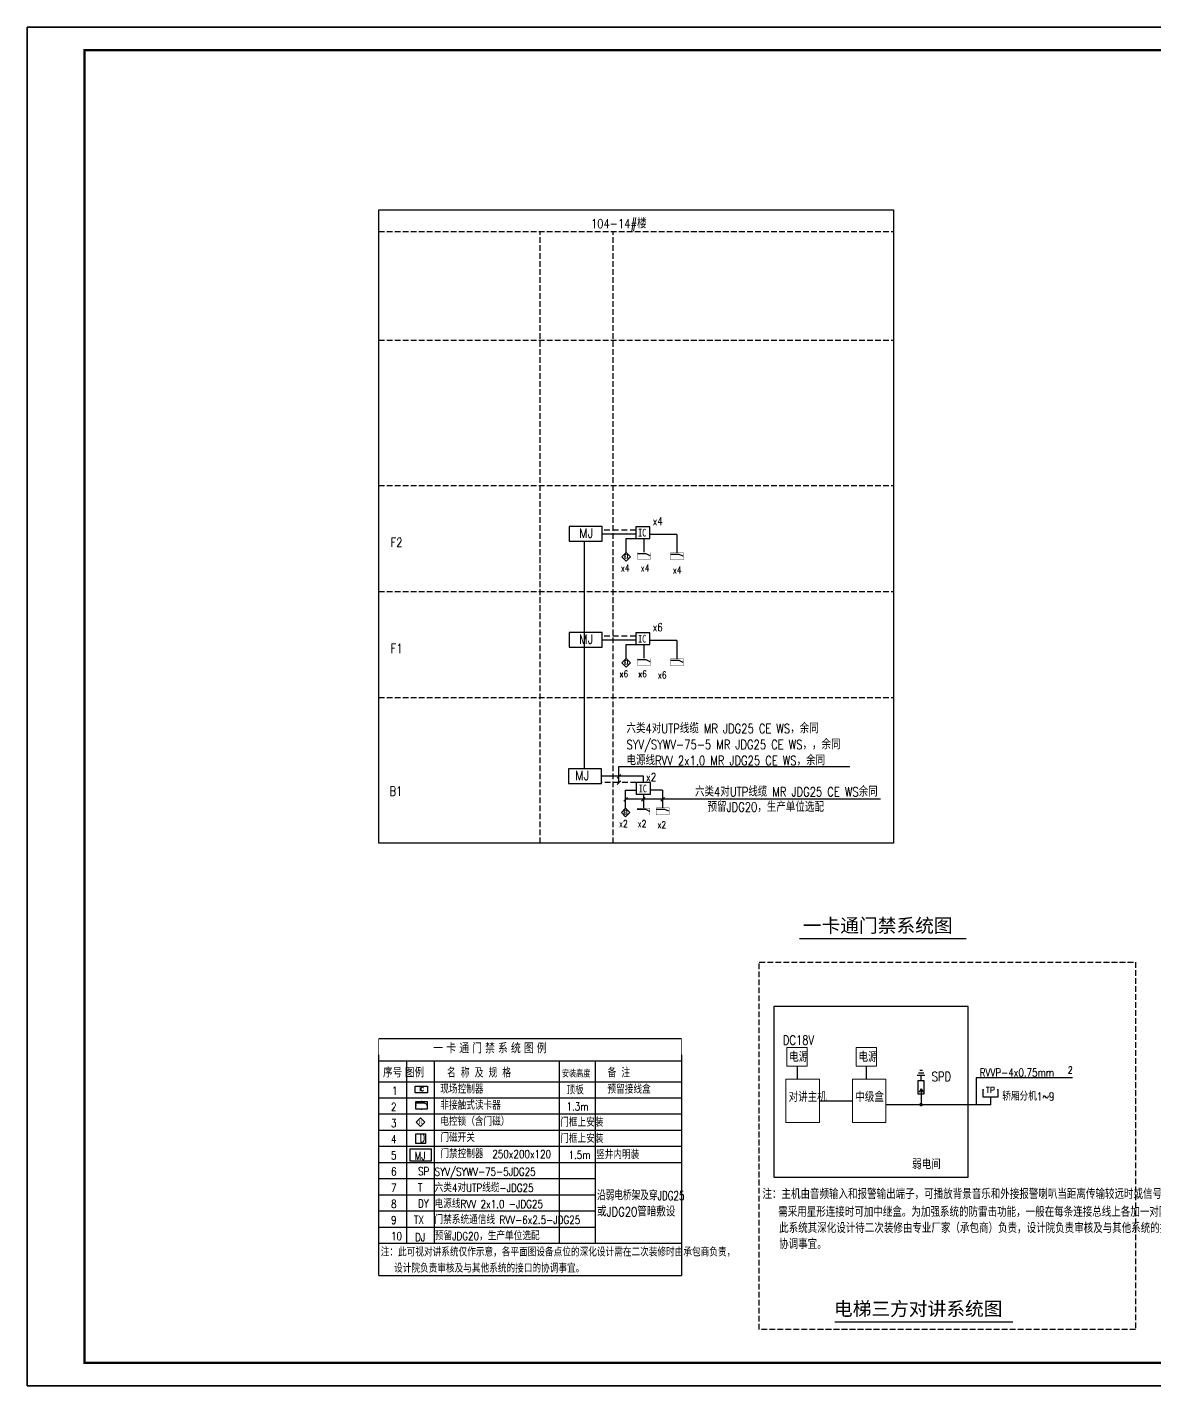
# Model space of a CAD drawing. Extents: x -54686 to 596156, y -555137 to 71395.
# Drawn here: x 512056 to 561350, y -261651 to -202251 of the extents above; entities that cross this region are included whole.
import ezdxf
from ezdxf.enums import TextEntityAlignment as Align

# ---------------------------------------------------------------- set-up
doc = ezdxf.new("R2010")
doc.units = 0
doc.header["$LTSCALE"] = 1000
for name, pattern in [('ah-pole_200$0$CENTER2', [28.575, 19.05, -3.175, 3.175, -3.175]), ('CONTINOUS', [0]), ('DASH', [0.35, 0.25, -0.1]), ('HIDDEN', [0.375, 0.25, -0.125])]:
    doc.linetypes.add(name, pattern=pattern)
doc.layers.get('0').update_dxf_attribs({"linetype": 'CONTINUOUS'})
for name, color, linetype in [('0-弱电', 7, 'CONTINUOUS'), ('ah-pole_200$0$A-FLOR-8', 252, 'ah-pole_200$0$CENTER2'), ('DATA', 252, 'CONTINUOUS'), ('DIAN1', 252, 'CONTINUOUS'), ('DIM-系统', 3, 'CONTINUOUS'), ('DQ', 7, 'CONTINOUS'), ('E-ANNO-TABT', 252, 'CONTINUOUS'), ('E-EQUIP-通讯', 3, 'CONTINUOUS'), ('E-TEL_TEXT', 252, 'CONTINUOUS'), ('ELV-CCTV', 252, 'CONTINUOUS'), ('EQUIP', 3, 'CONTINUOUS'), ('EQUIP-消防', 3, 'CONTINUOUS'), ('EQUIP-通讯', 3, 'CONTINUOUS'), ('EV-LINE', 252, 'CONTINUOUS'), ('LIU', 252, 'CONTINUOUS'), ('SCH', 252, 'CONTINUOUS'), ('SYSTEM', 252, 'CONTINUOUS'), ('TEL_TEXT', 3, 'CONTINUOUS'), ('TEL_TITLE', 6, 'CONTINUOUS'), ('TQ', 252, 'CONTINUOUS'), ('TXT', 252, 'CONTINUOUS'), ('TXT-C', 252, 'CONTINUOUS'), ('WALL', 9, 'CONTINUOUS'), ('WIRE-消防', 4, 'TG_FS'), ('东仁思床', 3, 'CONTINUOUS')]:
    doc.layers.add(name, color=color, linetype=linetype)
doc.styles.add('-宋体', font='', dxfattribs={"width": 0.8})
doc.styles.add('_HZTXT', font='ROS', dxfattribs={"width": 0.8, "bigfont": 'JD'})
doc.styles.add('_TCH_LABEL', font='COMPLEX', dxfattribs={"bigfont": 'GBCBIG'})
doc.styles.add('_TEL_DIM', font='SIMPLEX', dxfattribs={"width": 0.8, "height": 3.5, "bigfont": 'HZTXT'})
doc.styles.add('MM', font='complex.shx', dxfattribs={"width": 0.8, "bigfont": 'hztxt.shx'})
doc.styles.add('PB', font='complex.shx', dxfattribs={"width": 0.64, "bigfont": 'hztxt.shx'})
doc.styles.add('Style-simsun', font='')
doc.styles.add('TG_LINETYPE', font='SIMPLEX', dxfattribs={"width": 0.8, "height": 3, "bigfont": 'HZTXT'})
doc.styles.add('TQ', font='simhei.ttf')
doc.styles.get('-宋体').set_extended_font_data('NSimSun')
doc.styles.get('Style-simsun').set_extended_font_data('SimSun')
doc.linetypes.add('TG_FS', pattern='A,2,-0.6,["FS",TG_LINETYPE,S=0.1,R=0,X=-0.5,Y=-0.15],0', length=2.6)

# ---------------------------------------------------------------- blocks, each defined once
blk = doc.blocks.new('$equip_U$00000251(郝)')
for p, q in [((-0.5, 0.499), (-0.5, 0.999)), ((0.5, 0.999), (0.5, 0.499)), ((0.5, 0.499), (-0.5, 0.499)), ((0, 0.5), (0, 0))]:
    blk.add_line(p, q)
for p in [(-0.5, 0.999), (0.5, 0.999), (0, 0)]:
    blk.add_point(p)
at = {"color": 7, "style": '_TCH_LABEL'}
blk.add_attdef('$TEXT$', text='', height=0.4, dxfattribs=at).set_placement((0, 0.999), align=Align.MIDDLE_CENTER)
at = {"color": 7, "style": '_TCH_LABEL', "flags": 1}
blk.add_attdef('A', text='', height=0.000025, dxfattribs=at).set_placement((0, 0), align=Align.MIDDLE_CENTER)
blk = doc.blocks.new('_LINKPT1')
blk.add_line((0, 0), (0, 0))
blk = doc.blocks.new('_Y29ERS')
at = {"ltscale": 0.2}
blk.add_lwpolyline([(-0.5, 0.5), (0.49, 0.5), (0.49, -0.49), (-0.5, -0.49)], close=True, dxfattribs=at)
at = {"xscale": 0.002, "yscale": 0.002, "zscale": 0.002}
for p in [(-0.5, 0), (0, 0.5), (0.5, 0), (0, -0.5)]:
    blk.add_blockref('_LINKPT1', p, dxfattribs=at)
at = {"layer": 'TXT', "color": 0, "style": '_TEL_DIM', "width": 0.7}
blk.add_text('D', height=0.833, dxfattribs=at).set_placement((-0.09, -0.34))
blk = doc.blocks.new('A$C13450D21')
at = {"layer": '东仁思床'}
blk.add_lwpolyline([(18, 0), (36.1, 18), (18, 36.1), (0, 18)], close=True, dxfattribs=at)
at = {"color": 3, "style": '_TEL_DIM', "width": 0.7}
blk.add_text('EL', height=16, dxfattribs=at).set_placement((10.2, 11.9))
blk = doc.blocks.new('A$C42950626')
at = {"color": 0}
for p, q in [((27.2, 20.8), (0.8, 20.8)), ((39.5, 13.8), (27.2, 20.8))]:
    blk.add_line(p, q, dxfattribs=at)
at = {"color": 0, "const_width": 0.791}
blk.add_lwpolyline([(0.4, 26.6), (40, 26.6), (40, 0.4), (0.4, 0.4)], close=True, dxfattribs=at)
blk = doc.blocks.new('IC')
at = {"layer": 'EQUIP-通讯', "color": 3, "linetype": 'Continuous'}
for p, q in [((-3.7, 0), (-3.7, -5.06)), ((2.53, 0), (-3.7, 0)), ((-3.7, -5.06), (2.53, -5.06)), ((2.53, -5.06), (2.53, 0))]:
    blk.add_line(p, q, dxfattribs=at)
at = {"layer": 'EQUIP-通讯', "color": 3, "linetype": 'Continuous', "style": '-宋体', "width": 0.7}
blk.add_text('IC', height=3.371, dxfattribs=at).set_placement((-0.86, -2.53), align=Align.MIDDLE)
blk = doc.blocks.new('$equip$00001876')
at = {"color": 0, "linetype": 'Continuous'}
blk.add_lwpolyline([(-0.625, 0.415), (0.625, 0.415), (0.625, -0.415), (-0.625, -0.415)], close=True, dxfattribs=at)
blk.add_lwpolyline([(0.625, 0.075), (0.325, 0.215), (-0.625, 0.215)], dxfattribs=at)
for p in [(-0.625, 0), (0, 0.415), (0.625, 0), (0, -0.415)]:
    blk.add_point(p)
at = {"layer": 'TEL_TEXT', "style": '_TEL_DIM', "flags": 1}
blk.add_attdef('A', text='', height=0.00002, dxfattribs=at).set_placement((0, 0), align=Align.MIDDLE_CENTER)
blk = doc.blocks.new('电锁1')
at = {"layer": 'EQUIP-通讯', "lineweight": -3}
blk.add_lwpolyline([(509144130, 306530413), (509143883, 306530660), (509143637, 306530413), (509143883, 306530167)], close=True, dxfattribs=at)
at = {"layer": 'EQUIP-通讯', "linetype": 'Continuous', "lineweight": 0, "style": 'Style-simsun', "width": 0.799999}
blk.add_text('EL', height=180.4, dxfattribs=at).set_placement((509143896, 306530422), align=Align.MIDDLE_CENTER)
blk = doc.blocks.new('A$C597B7ED5')
at = {"layer": 'EQUIP-消防'}
for p, q in [((0, 0), (0, 632)), ((0, 632), (1178, 632)), ((1178, 632), (1178, 0)), ((1178, 0), (0, 0))]:
    blk.add_line(p, q, dxfattribs=at)
at = {"layer": 'TXT', "color": 0, "style": '_TEL_DIM', "width": 0.7}
blk.add_text('IC', height=400, dxfattribs=at).set_placement((404, 163))
blk = doc.blocks.new('A$C0199260F')
at = {"layer": 'TEL_TITLE'}
blk.add_lwpolyline([(-84100, 59400), (0, 59400), (0, 0), (-84100, 0)], close=True, dxfattribs=at)
blk = doc.blocks.new('SDG AETH AE5H')
at = {"layer": 'DIM-系统'}
blk.add_lwpolyline([(-54686, 13482), (29414, 13482), (29414, -45918), (-54686, -45918)], close=True, dxfattribs=at)

msp = doc.modelspace()

# ---------------------------------------------------------------- linework, layer by layer
at = {"color": 7}
for p, q in [((540652, -246480), (527423, -246480)), ((527422, -256831), (527422, -247186)), ((527422, -247446), (540652, -247446)), ((528633, -247446), (528633, -255418)), ((529844, -247446), (529844, -255418)), ((535316, -247446), (535315, -255418)), ((536883, -247446), (536882, -255418)), ((540652, -247186), (540652, -256831)), ((551302, -248089), (550959, -248089)), ((551245, -247975), (551016, -247975)), ((551188, -247861), (551073, -247861)), ((527422, -248355), (540652, -248355)), ((527422, -249061), (540652, -249061)), ((527422, -249061), (540652, -249061)), ((551131, -249118), (551131, -249358)), ((527422, -249767), (540652, -249767)), ((527422, -250474), (540652, -250474)), ((527422, -251180), (540652, -251180)), ((527422, -251886), (540652, -251886)), ((527422, -252593), (536882, -252593)), ((527422, -253299), (536882, -253299)), ((527422, -254005), (536882, -254005)), ((527422, -254712), (536882, -254712)), ((527422, -255418), (540652, -255418)), ((527422, -256831), (540652, -256831))]:
    msp.add_line(p, q, dxfattribs=at)
msp.add_arc((527423, -246480), 0.505, 90, 180, dxfattribs=at)
at = {"layer": '0-弱电', "color": 7, "lineweight": 0}
for points in [[(545267, -246867), (546149, -246867), (546149, -247675), (545267, -247675)], [(548297, -246867), (549179, -246867), (549179, -247675), (548297, -247675)], [(545222, -248251), (546685, -248251), (546685, -250138), (545222, -250138)], [(548127, -248251), (549590, -248251), (549590, -250138), (548127, -250138)]]:
    msp.add_lwpolyline(points, close=True, dxfattribs=at)
at = {"layer": 'ah-pole_200$0$A-FLOR-8', "color": 9, "linetype": 'DASH'}
for p, q in [((534477, -237928), (534481, -211185)), ((537668, -237928), (537672, -211185))]:
    msp.add_line(p, q, dxfattribs=at)
at = {"layer": 'ah-pole_200$0$A-FLOR-8', "color": 7, "linetype": 'ByBlock'}
msp.add_lwpolyline([(549929, -237925), (527423, -237930), (527423, -210237), (549932, -210233)], close=True, dxfattribs=at)
at = {"layer": 'ah-pole_200$0$A-FLOR-8', "color": 9, "linetype": 'DASH'}
for points in [[(527422, -211185), (549932, -211185)], [(527422, -215935), (549931, -215935)], [(527422, -222284), (549930, -222284)], [(527423, -226919), (549930, -226919)], [(527423, -231555), (549930, -231555)]]:
    msp.add_lwpolyline(points, dxfattribs=at)
msp.add_lwpolyline([(544061, -243131), (560509, -243131), (560509, -259188), (544061, -259188)], close=True, dxfattribs=at)
at = {"layer": 'DIAN1', "color": 7, "linetype": 'Continuous', "const_width": 76.9}
msp.add_lwpolyline([(551092, -249358, -1), (551169, -249358, -1)], format="xyb", close=True, dxfattribs=at)
at = {"layer": 'DIM-系统', "color": 7, "const_width": 20.2}
msp.add_lwpolyline([(527422, -256831), (527422, -246480), (540652, -246480), (540652, -256831), (527422, -256831)], dxfattribs=at)
at = {"layer": 'E-TEL_TEXT'}
msp.add_line((549352, -236005), (538217, -236005), dxfattribs=at)
at = {"layer": 'ELV-CCTV', "color": 3}
for p, q in [((537922, -235281), (537922, -234576)), ((537922, -234576), (548012, -234576))]:
    msp.add_line(p, q, dxfattribs=at)
for points in [[(535753, -224724), (537191, -224724), (537191, -224084), (535753, -224084)], [(535753, -229360), (537191, -229360), (537191, -228719), (535753, -228719)], [(535721, -235319), (537159, -235319), (537159, -234679), (535721, -234679)]]:
    msp.add_lwpolyline(points, close=True, dxfattribs=at)
at = {"layer": 'ELV-CCTV', "color": 7}
msp.add_lwpolyline([(528788, -251814), (529724, -251814), (529724, -251301), (528788, -251301)], close=True, dxfattribs=at)
at = {"layer": 'EV-LINE', "color": 7}
for p, q in [((545708, -247675), (545708, -248251)), ((548738, -247675), (548738, -248251)), ((557745, -248188), (553538, -248188)), ((553538, -248188), (553538, -249358)), ((546685, -249194), (548127, -249194)), ((549590, -249358), (554163, -249358))]:
    msp.add_line(p, q, dxfattribs=at)
msp.add_lwpolyline([(553196, -245073), (544696, -245073), (544696, -252524), (553196, -252524)], close=True, dxfattribs=at)
at = {"layer": 'LIU', "color": 7, "linetype": 'HIDDEN'}
for points in [[(538658, -224244), (537191, -224244)], [(538658, -228879), (537191, -228879)], [(538684, -235281), (537159, -235281)]]:
    msp.add_lwpolyline(points, dxfattribs=at)
at = {"layer": 'SCH', "color": 7}
for p, q in [((537191, -224404), (538658, -224404)), ((536411, -224724), (536411, -234679)), ((537191, -229039), (538658, -229039)), ((538996, -234999), (537159, -234999)), ((538996, -235281), (538996, -234999))]:
    msp.add_line(p, q, dxfattribs=at)
at = {"layer": 'SYSTEM', "color": 7}
for p, q in [((551131, -248318), (551131, -248089)), ((551273, -248318), (550988, -248318)), ((550988, -248318), (550988, -248889)), ((551131, -248661), (551045, -248809)), ((551131, -248661), (551131, -249118)), ((551131, -248661), (551216, -248809)), ((551273, -248889), (551273, -248318)), ((550988, -248889), (551273, -248889))]:
    msp.add_line(p, q, dxfattribs=at)
at = {"layer": 'TEL_TEXT', "color": 1}
for p, q in [((540458, -224433), (539281, -224433)), ((538239, -225220), (538239, -224600)), ((538239, -224600), (538658, -224600)), ((539017, -224606), (539017, -225210)), ((538239, -229856), (538239, -229235)), ((538239, -229235), (538658, -229235)), ((539017, -229241), (539017, -229845)), ((540458, -229069), (539281, -229069)), ((538217, -236402), (538217, -235615)), ((538217, -235615), (538684, -235615)), ((538996, -235788), (538996, -236392)), ((539835, -235615), (539307, -235615))]:
    msp.add_line(p, q, dxfattribs=at)
for points in [[(540458, -224433), (540458, -225238)], [(540458, -229069), (540458, -229873)]]:
    msp.add_lwpolyline(points, dxfattribs=at)
at = {"layer": 'TEL_TITLE'}
msp.add_lwpolyline([(512056, -261651), (596156, -261651), (596156, -202251), (512056, -202251)], close=True, dxfattribs=at)
at = {"layer": 'TEL_TITLE', "const_width": 100}
msp.add_lwpolyline([(514556, -260651), (595156, -260651), (595156, -203251), (514556, -203251)], close=True, dxfattribs=at)
at = {"layer": 'TXT-C', "color": 7}
for p, q in [((537843, -235078), (538001, -234920)), ((537843, -235360), (538001, -235202)), ((538138, -236088), (538296, -235930)), ((538917, -236083), (539075, -235925)), ((539756, -236084), (539914, -235926))]:
    msp.add_line(p, q, dxfattribs=at)
at = {"layer": 'WALL', "color": 7, "const_width": 54.5}
for points in [[(545810, -242099), (553113, -242099)], [(547356, -258856), (555150, -258856)]]:
    msp.add_lwpolyline(points, dxfattribs=at)
at = {"layer": 'WIRE-消防'}
msp.add_line((539835, -235615), (539835, -236384), dxfattribs=at)

# ---------------------------------------------------------------- block references
at = {"layer": '0-弱电', "color": 7, "linetype": 'DASH', "lineweight": 0, "xscale": 10.40661468124017, "yscale": 10.40661468124017, "zscale": 10.40661468124017}
for p in [(538051, -225596), (538051, -230231)]:
    msp.add_blockref('A$C13450D21', p, dxfattribs=at)
at = {"layer": 'DATA', "linetype": 'HIDDEN', "xscale": 100.1117331199348, "yscale": 100.1117331199348, "zscale": 100.1117331199348}
for p in [(539027, -224099), (539027, -228735), (539054, -235281)]:
    msp.add_blockref('IC', p, dxfattribs=at)
at = {"layer": 'DIM-系统'}
msp.add_blockref('SDG AETH AE5H', (566742, -215733), dxfattribs=at)
at = {"layer": 'E-EQUIP-通讯', "xscale": 642.8571428572759, "yscale": 642.8571428572759, "zscale": 642.8571428572759}
msp.add_blockref('$equip_U$00000251(郝)', (554163, -249358), dxfattribs=at).add_auto_attribs({'$TEXT$': 'TP'})
at = {"layer": 'EQUIP', "ltscale": 0.2, "xscale": 0.4505027991253883, "yscale": 0.4505027991253883, "zscale": 0.4505027991253883}
msp.add_blockref('A$C597B7ED5', (529020, -248842), dxfattribs=at)
at = {"layer": 'EQUIP', "color": 7, "xscale": 432.4826870777179, "yscale": 432.4826870777179, "zscale": 432.4826870777179}
msp.add_blockref('_Y29ERS', (529259, -250847), dxfattribs=at)
at = {"layer": 'EQUIP-通讯', "color": 7}
for name, p, xscale, yscale, zscale in [('$equip$00001876', (529289, -249383), 400, 400, 400), ('电锁1', (-394205376, -237900369), 0.7752909064292908, 0.7752909064292908, 0.7752909064292908)]:
    msp.add_blockref(name, p, dxfattribs=dict(at, xscale=xscale, yscale=yscale, zscale=zscale))
at = {"layer": 'TEL_TITLE'}
msp.add_blockref('A$C0199260F', (596156, -261651), dxfattribs=at)
at = {"layer": '东仁思床'}
for name, p, xscale, yscale, zscale in [('A$C42950626', (538729, -225519), 14.30167616019025, 11.62011188035831, 11.5843576896), ('A$C42950626', (540170, -225546), 14.30167616019025, 11.62011188035831, 11.5843576896), ('A$C42950626', (538729, -230154), 14.30167616019025, 11.62011188035831, 11.5843576896), ('A$C42950626', (540170, -230182), 14.30167616019025, 11.62011188035831, 11.5843576896), ('A$C13450D21', (538029, -236778), 10.40661468124017, 10.40661468124017, 10.40661468124017), ('A$C42950626', (538707, -236701), 14.30167616019025, 11.62011188024189, 11.5843576896), ('A$C42950626', (539547, -236693), 14.30167616019025, 11.62011188024189, 11.5843576896)]:
    msp.add_blockref(name, p, dxfattribs=dict(at, xscale=xscale, yscale=yscale, zscale=zscale))

# ---------------------------------------------------------------- texts
at = {"color": 7, "style": '_HZTXT', "width": 0.8}
for s, height, p in [('安装高度', 300, (535429, -248165)), ('备  注', 370, (537424, -248165))]:
    msp.add_text(s, height=height, dxfattribs=at).set_placement(p)
at = {"layer": 'DIM-系统', "color": 7, "style": '_HZTXT', "width": 0.8}
for s, height, p in [('序号 图例', 403.6, (527611, -248165)), ('名  称  及  规  格', 370, (530408, -248165))]:
    msp.add_text(s, height=height, dxfattribs=at).set_placement(p)
at = {"layer": 'DQ', "color": 7, "style": '_HZTXT', "width": 0.8}
msp.add_text('  一 卡 通 门 禁 系 统 图 例', height=450, dxfattribs=at).set_placement((529540, -247114))
at = {"layer": 'E-ANNO-TABT', "color": 7, "style": 'MM'}
for s, height, width, p in [('104-14#楼', 400, 0.8, (536699, -211042)), ('x4', 350, 0.8, (539395, -224028)), ('F2', 400, 0.8, (527942, -224978)), ('x4', 300, 0.8, (538007, -226045)), ('x4', 300, 0.8, (538874, -226045)), ('x4', 300, 0.8, (540277, -226133)), ('x6', 350, 0.8, (539395, -228663)), ('F1', 400, 0.8, (527942, -229613)), ('x6', 300, 0.8, (537949, -230674)), ('x6', 300, 0.8, (538765, -230674)), ('x6', 300, 0.8, (539625, -230726)), ('六类4对UTP线缆 MR JDG25 CE WS，余同', 400, 0.8, (538254, -233115)), ('SYV/SYWV-75-5 MR JDG25 CE WS，，余同', 400, 0.8, (538254, -233815)), ('电源线RVV 2x1.0 MR JDG25 CE WS，余同', 400, 0.8, (538254, -234515)), ('x2', 350, 0.8, (539110, -235210)), ('B1', 400, 0.8, (527891, -235851)), ('六类4对UTP线缆 MR JDG25 CE WS余同', 400, 0.8, (541247, -235883)), ('预留JDG20，生产单位选配', 400, 0.8, (541796, -236551)), ('x2', 300, 0.8, (537927, -237221)), ('x2', 300, 0.8, (538744, -237221)), ('x2', 300, 0.8, (539604, -237273)), ('DC18V', 400, 0.8, (545086, -246739)), ('电源', 400, 0.8, (545366, -247488)), ('电源', 400, 0.8, (548396, -247488)), ('2', 300, 0.8, (557550, -247994)), ('RVVP-4x0.75mm', 350, 0.8, (553695, -248132)), ('1', 350, 0.8, (528003, -248927)), ('现场控制器', 350, 0.8, (530116, -248867)), ('顶板', 350, 0.8, (535632, -248905)), ('预留接线盒', 350, 0.8, (537424, -248871)), ('对讲主机', 400, 0.8, (545342, -249235)), ('中级盒', 400, 0.8, (548257, -249235)), ('轿厢分机1~9', 350, 0.8, (554679, -249178)), ('2', 350, 0.8, (527958, -249634)), ('非接触式读卡器', 350, 0.8, (530116, -249574)), ('1.3m', 350, 0.8, (535632, -249611)), ('3', 350, 0.8, (527958, -250340)), ('电控锁（含门磁）', 350, 0.8, (530116, -250280)), ('门框上安装', 350, 0.8, (535356, -250317)), ('门磁开关', 350, 0.8, (530116, -250986)), ('门框上安装', 350, 0.8, (535356, -251024)), ('4', 350, 0.8, (527953, -251046)), ('5', 350, 0.8, (527958, -251753)), ('MJ', 350, 0.8, (528991, -251767)), ('门禁控制器  250x200x120', 350, 0.8, (530116, -251693)), ('1.5m', 350, 0.8, (535722, -251730)), ('竖井内明装', 350, 0.8, (536923, -251730)), ('弱电间', 400, 0.8, (550740, -252177)), ('6', 350, 0.8, (527963, -252459)), ('SP', 350, 0.8, (529141, -252446)), ('SYV/SYWV-75-5JDG25 ', 350, 0.8, (529866, -252467)), ('7', 350, 0.8, (527963, -253165)), ('T', 350, 0.8, (529141, -253153)), ('六类4对UTP线缆-JDG25', 350, 0.8, (529866, -253173)), ('注：主机由音频输入和报警输出端子，可播放背景音乐和外接报警喇叭当距离传输较远时或信号传输较弱或', 400, 0.8, (544194, -253477)), ('8', 350, 0.8, (527963, -253872)), ('DY', 350, 0.8, (529141, -253859)), ('电源线RVV 2x1.0 -JDG25', 350, 0.8, (529866, -253880)), ('沿弱电桥架及穿JDG25', 400, 0.7, (536966, -253538)), ('9', 350, 0.8, (527962, -254578)), ('TX', 350, 0.8, (528967, -254566)), ('门禁系统通信线 RVV-6x2.5-JDG25', 350, 0.8, (529863, -254573)), ('或JDG20管暗敷设', 400, 0.8, (536966, -254244)), ('需采用星形连接时可加中继盒。为加强系统的防雷击功能，一般在每条连接总线上各加一对防雷器。', 400, 0.8, (544886, -254259)), ('此系统其深化设计待二次装修由专业厂家（承包商）负责，设计院负责审核及与其他系统的接口的', 400, 0.8, (544927, -254966)), ('10', 350, 0.8, (527963, -255284)), ('DJ', 350, 0.8, (529012, -255329, -9297)), ('预留JDG20，生产单位选配', 350, 0.8, (529878, -255279)), ('协调事宜。', 400, 0.8, (544927, -255666)), ('注：此可视对讲系统仅作示意，各平面图设备点位的深化设计需在二次装修时由承包商负责，', 350, 0.8, (527510, -255991)), ('设计院负责审核及与其他系统的接口的协调事宜。', 350, 0.8, (528095, -256697))]:
    msp.add_text(s, height=height, dxfattribs=dict(at, width=width)).set_placement(p)
at = {"layer": 'E-ANNO-TABT', "color": 7, "style": 'MM', "width": 0.8}
msp.add_text('SPD', height=400, dxfattribs=at).set_placement((551597, -248129), align=Align.MIDDLE_LEFT)
at = {"layer": 'TQ', "color": 7, "style": 'TQ'}
for s, p in [('一卡通门禁系统图', (545963, -241827)), ('电梯三方对讲系统图', (547323, -258584))]:
    msp.add_text(s, height=600, dxfattribs=at).set_placement(p)
at = {"layer": 'TXT-C', "color": 7, "style": 'PB', "width": 0.9}
for p in [(536189, -224572), (536189, -229207), (536009, -235169)]:
    msp.add_text('MJ', height=400.4, dxfattribs=at).set_placement(p)

doc.saveas('drawing.dxf')
